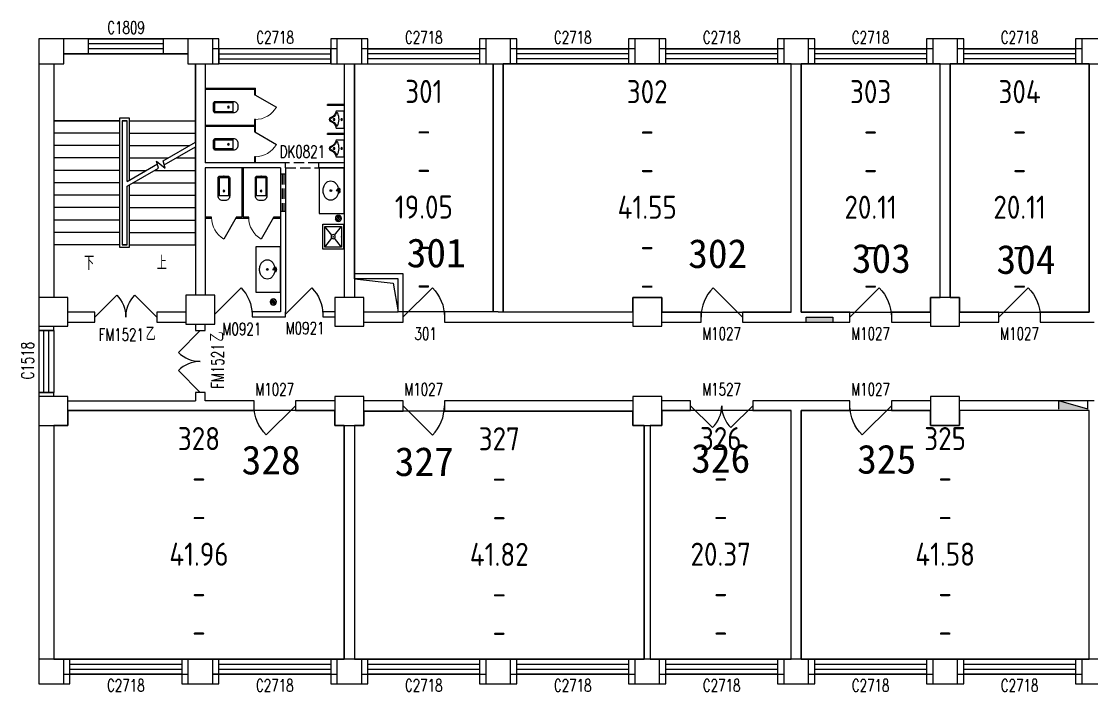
# Model space of a CAD drawing. Extents: x 9002 to 103626, y 104402 to 120609.
# Drawn here: x 9002 to 34866, y 104402 to 120609 of the extents above; entities that cross this region are included whole.
import ezdxf

# ---------------------------------------------------------------- set-up
doc = ezdxf.new("R2010")
doc.units = 0
doc.header["$LTSCALE"] = 1000
doc.header["$MEASUREMENT"] = 0
doc.linetypes.add('DASH', pattern=[0.35, 0.25, -0.1])
for name, color, linetype in [('body', 30, 'Continuous'), ('GROS', 6, 'Continuous'), ('name', 1, 'Continuous'), ('RM$', 5, 'Continuous'), ('RM$TXT', 5, 'Continuous')]:
    doc.layers.add(name, color=color, linetype=linetype)
doc.styles.add('_TCH_DIM', font='SIMPLEX', dxfattribs={"bigfont": 'GBCBIG'})
doc.styles.add('_TCH_WINDOW', font='SIMPLEX', dxfattribs={"bigfont": 'GBCBIG'})
doc.styles.get("Standard").update_dxf_attribs({"font": 'gbenor.shx', "bigfont": 'gbcbig.shx'})

# ---------------------------------------------------------------- blocks, each defined once
blk = doc.blocks.new('_FZHK')
blk.add_lwpolyline([(-0.5, -0.5), (0.5, -0.5), (0.5, 0.5), (-0.5, 0.5)], close=True)
blk = doc.blocks.new('$DorLib2D$00000114')
at = {"color": 0}
blk.add_line((0.5, 0), (-0.207, 0.707), dxfattribs=at)
blk.add_arc((0.5, 0), 1, 135, 180, dxfattribs=at)
blk = doc.blocks.new('$WINLIB2D$00000001')
at = {"color": 0}
for points in [[(-0.5, 0.5), (-0.5, -0.5)], [(-0.5, 0.5), (0.5, 0.5)], [(0.5, -0.5), (0.5, 0.5)], [(0.5, 0.1667), (-0.5, 0.1667)], [(0.5, -0.1667), (-0.5, -0.1667)], [(-0.5, -0.5), (0.5, -0.5)]]:
    blk.add_lwpolyline(points, dxfattribs=at)
blk = doc.blocks.new('$DorLib2D$00000116')
at = {"color": 0}
for p, q in [((-0.5, 0), (-0.146, 0.354)), ((0.5, 0), (0.146, 0.354))]:
    blk.add_line(p, q, dxfattribs=at)
for centre, start, end in [((-0.5, 0), 0, 45), ((0.5, 0), 135, 180)]:
    blk.add_arc(centre, 0.5, start, end, dxfattribs=at)
blk = doc.blocks.new('$lvtry$00000201')
at = {"color": 0}
for p, q in [((100, -30, 0), (-100, -30, 0)), ((110, -470, 0), (110, -40, 0)), ((140, -470, 0), (-140, -470, 0))]:
    blk.add_line(p, q, dxfattribs=at)
at = {"color": 0, "elevation": 0}
blk.add_lwpolyline([(140, -40, 0.414214), (100, 0), (-100, 0, 0.414214), (-140, -40), (-140, -480, 0.414214), (-30, -590), (30, -590, 0.414214), (140, -480)], format="xyb", close=True, dxfattribs=at)
blk.add_lwpolyline([(-110, -40), (-110, -470)], dxfattribs=at)
at = {"color": 0}
blk.add_circle((0, -359, 0), 20, dxfattribs=at)
for centre, start, end in [((-100, -40, 0), 90, 180), ((100, -40, 0), 0, 90)]:
    blk.add_arc(centre, 10, start, end, dxfattribs=at)
for p in [(0, 0, 0), (0, -359, 0)]:
    blk.add_point(p, dxfattribs=at)
blk = doc.blocks.new('$TCHSYS$APDOOR2D')
blk.add_line((0.5, 0), (0, 0.866))
at = {"lineweight": 13}
blk.add_arc((0.5, 0), 1, 120, 180, dxfattribs=at)
blk = doc.blocks.new('$lvtry$00000222')
at = {"color": 0, "elevation": 0}
blk.add_lwpolyline([(-205, -191), (-205, 0), (205, 0), (205, -191, 0.268068), (51, -323, -0.317765), (0, -360, -0.317765), (-51, -323, 0.268068)], format="xyb", close=True, dxfattribs=at)
at = {"color": 0}
for centre in [(0, -60, 0), (0, -242, 0)]:
    blk.add_circle(centre, 20, dxfattribs=at)
for centre, radius, start, end in [((-152, -175, 0), 10, 114.1084, 248.1394), ((5, -526, 0), 395, 66.6675, 114.1084), ((-243, -401, 0), 233, 19.2639, 68.1394), ((243, -401, 0), 233, 110.4941, 160.7361), ((158, -173, 0), 10, 290.4941, 66.6675), ((0, -316, 0), 24, 199.2639, 269.4998), ((0, -316, 0), 24, 270.5002, 340.7361)]:
    blk.add_arc(centre, radius, start, end, dxfattribs=at)
for p in [(0, -60, 0), (0, -242, 0)]:
    blk.add_point(p, dxfattribs=at)
blk = doc.blocks.new('$lvtry$00000191')
at = {"color": 0}
for p, q in [((-250, -50, 0), (-39, -219, 0)), ((39, -219, 0), (250, -50, 0)), ((-250, -450, 0), (-39, -281, 0)), ((39, -281, 0), (250, -450, 0))]:
    blk.add_line(p, q, dxfattribs=at)
at = {"color": 0, "elevation": 0}
for points in [[(300, -500), (300, 0), (-300, 0), (-300, -500)], [(250, -450), (250, -50), (-250, -50), (-250, -450)]]:
    blk.add_lwpolyline(points, close=True, dxfattribs=at)
at = {"color": 0}
blk.add_circle((0, -250, 0), 50, dxfattribs=at)
for p in [(0, -50, 0), (0, -250, 0)]:
    blk.add_point(p, dxfattribs=at)
blk = doc.blocks.new('$lvtry$00000171')
for p, q in [((-74, 11), (-11, 74)), ((-70, -27), (27, 70)), ((-53, -53), (53, 53)), ((-27, -70), (70, 27)), ((11, -74), (74, -11))]:
    blk.add_line(p, q)
blk.add_circle((0, 0), 75)
blk.add_point((0, 0))
blk = doc.blocks.new('$lvtry$00000194')
at = {"color": 0}
for p, q in [((-17, -27), (-17, -17)), ((17, -27), (17, -17))]:
    blk.add_line(p, q, dxfattribs=at)
blk.add_lwpolyline([(14, -39, -0.067374), (92, -53, -0.088152), (166, -93, -0.105269), (218, -155, -0.121685), (235, -224, -0.121685), (218, -292, -0.105269), (166, -355, -0.088152), (92, -394, -0.078966), (0, -409, -0.078966), (-92, -394, -0.088152), (-166, -355, -0.105269), (-218, -292, -0.121685), (-235, -224, -0.121685), (-218, -155, -0.105269), (-166, -93, -0.088152), (-92, -53, -0.059935), (-23, -40, -0.059935)], format="xyb", dxfattribs=at)
for centre, radius in [((0, -221), 20), ((0, -27), 16.7), ((0, -221), 15)]:
    blk.add_circle(centre, radius, dxfattribs=at)
for centre, radius, start, end in [((0, -17), 16.7, 0, 180), ((-40, -17), 10.1, 106.6096, 258.1648), ((-64, 250), 259, 274.7069, 282.3732), ((-75, -197), 173, 71.36, 79.1873), ((-29, -63), 6.77, 155.344, 308.3224), ((-171, 35), 166, 324.8411, 338.1337), ((-171, 35), 170, 324.8411, 331.3523), ((-29, -63), 3.37, 155.344, 308.3224), ((100, -178), 170, 132.3141, 138.8253), ((100, -178), 166, 125.5327, 138.8253), ((-12, -42), 10.6, 201.8924, 261.774), ((-381, -99), 372, 2.3982, 6.7627), ((0, -80), 9.9, 201.7837, 338.2163), ((64, 250), 259, 257.6268, 265.2931), ((381, -99), 372, 170.1008, 177.6018), ((75, -197), 173, 100.8127, 110.4191), ((40, -17), 10.1, 281.8352, 73.3904)]:
    blk.add_arc(centre, radius, start, end, dxfattribs=at)
for p in [(0, -27), (0, -221)]:
    blk.add_point(p, dxfattribs=at)

msp = doc.modelspace()

# ---------------------------------------------------------------- hatches: boundary and pattern name
at = {"layer": 'body'}
for points in [[(28616, 113456), (27966, 113456), (27966, 113336), (28616, 113336)], [(34776, 111236), (34076, 111236), (34076, 111436)]]:
    msp.add_hatch(color=30, dxfattribs=at).paths.add_polyline_path(points)

# ---------------------------------------------------------------- linework, layer by layer
at = {"layer": 'body', "color": 30}
for p, q in [((10626, 120186), (10026, 120186)), ((10626, 119826), (10626, 120186)), ((13026, 120186), (12426, 120186)), ((12426, 120186), (12426, 119826)), ((13776, 120186), (13626, 120186)), ((13776, 119946), (13776, 120186)), ((16626, 120186), (16476, 120186)), ((16476, 120186), (16476, 119946)), ((17376, 120186), (17226, 120186)), ((17376, 119946), (17376, 120186)), ((20226, 120186), (20076, 120186)), ((20076, 120186), (20076, 119946)), ((20976, 120186), (20826, 120186)), ((20976, 119946), (20976, 120186)), ((23826, 120186), (23676, 120186)), ((23676, 120186), (23676, 119946)), ((24576, 120186), (24426, 120186)), ((24576, 119946), (24576, 120186)), ((27426, 120186), (27276, 120186)), ((27276, 120186), (27276, 119946)), ((28176, 120186), (28026, 120186)), ((28176, 119946), (28176, 120186)), ((31026, 120186), (30876, 120186)), ((30876, 120186), (30876, 119946)), ((31776, 120186), (31626, 120186)), ((31776, 119946), (31776, 120186)), ((34626, 120186), (34476, 120186)), ((34476, 120186), (34476, 119946)), ((10026, 119826), (10626, 119826)), ((13026, 119826), (10026, 119826)), ((12426, 119826), (13026, 119826)), ((13776, 119946), (13626, 119946)), ((13776, 119586), (13776, 119946)), ((16626, 119946), (16476, 119946)), ((16476, 119946), (16476, 119586)), ((17376, 119946), (17226, 119946)), ((17376, 119586), (17376, 119946)), ((20226, 119946), (20076, 119946)), ((20076, 119946), (20076, 119586)), ((20976, 119946), (20826, 119946)), ((20976, 119586), (20976, 119946)), ((23826, 119946), (23676, 119946)), ((23676, 119946), (23676, 119586)), ((24576, 119946), (24426, 119946)), ((24576, 119586), (24576, 119946)), ((27426, 119946), (27276, 119946)), ((27276, 119946), (27276, 119586)), ((28176, 119946), (28026, 119946)), ((28176, 119586), (28176, 119946)), ((31026, 119946), (30876, 119946)), ((30876, 119946), (30876, 119586)), ((31776, 119946), (31626, 119946)), ((31776, 119586), (31776, 119946)), ((34626, 119946), (34476, 119946)), ((34476, 119946), (34476, 119586)), ((9426, 119586), (9426, 113936)), ((9786, 119586), (9786, 113936)), ((9786, 119586), (9786, 118206)), ((13206, 118206), (13206, 119586)), ((13206, 119586), (13206, 117186)), ((13446, 119586), (13446, 117186)), ((13626, 119586), (13776, 119586)), ((16476, 119586), (16626, 119586)), ((16801, 119586), (16801, 117186)), ((17051, 119586), (17051, 117186)), ((17226, 119586), (17376, 119586)), ((20076, 119586), (20226, 119586)), ((20406, 113586), (20406, 119586)), ((20646, 113586), (20646, 119586)), ((20826, 119586), (20976, 119586)), ((23676, 119586), (23826, 119586)), ((24426, 119586), (24576, 119586)), ((27276, 119586), (27426, 119586)), ((27606, 113576), (27606, 119586)), ((27846, 113576), (27846, 119586)), ((28026, 119586), (28176, 119586)), ((30876, 119586), (31026, 119586)), ((31206, 113936), (31206, 119586)), ((31446, 113936), (31446, 119586)), ((31626, 119586), (31776, 119586)), ((34476, 119586), (34626, 119586)), ((34806, 119586), (34806, 113576)), ((13446, 118998), (14658, 118998)), ((13446, 118998), (13446, 118973)), ((14658, 118836), (14658, 118998)), ((13446, 118973), (14633, 118973)), ((14633, 118973), (14633, 118836)), ((14633, 118836), (14658, 118836)), ((16801, 118598), (16401, 118598)), ((16401, 118573), (16401, 118598)), ((16801, 118573), (16401, 118573)), ((16801, 118573), (16801, 118598)), ((9786, 118206), (9786, 115206)), ((11376, 118206), (9786, 118206)), ((9786, 118206), (11376, 118206)), ((11616, 118266), (11376, 118266)), ((11376, 118266), (11376, 115146)), ((11436, 118206), (11436, 115206)), ((11556, 118206), (11436, 118206)), ((11436, 118206), (11436, 115206)), ((11436, 118206), (11556, 118206)), ((11556, 116737), (11556, 118206)), ((11556, 116737), (11556, 118206)), ((11616, 116772), (11616, 118266)), ((11616, 118206), (13206, 118206)), ((11616, 118206), (13206, 118206)), ((13206, 117690), (13206, 118206)), ((14658, 118236), (14633, 118236)), ((14633, 118236), (14633, 118098)), ((14658, 118086), (14658, 118236)), ((13446, 118098), (14633, 118098)), ((13446, 118098), (13446, 118073)), ((13446, 118073), (14633, 118073)), ((14633, 118073), (14633, 117936)), ((14658, 117936), (14658, 118086)), ((11376, 117906), (9786, 117906)), ((11616, 117906), (13206, 117906)), ((12428, 117241), (13206, 117690)), ((14633, 117936), (14658, 117936)), ((16801, 117898), (16401, 117898)), ((16401, 117873), (16401, 117898)), ((16801, 117873), (16401, 117873)), ((16801, 117873), (16801, 117898)), ((11376, 117606), (9786, 117606)), ((11616, 117606), (13060, 117606)), ((12455, 117141), (13206, 117574)), ((13206, 115206), (13206, 117574)), ((11376, 117306), (9786, 117306)), ((11616, 117306), (12540, 117306)), ((12316, 117061), (12270, 117233)), ((12270, 117233), (12476, 117060)), ((12476, 117060), (12428, 117241)), ((12740, 117306), (13206, 117306)), ((13206, 117186), (13206, 113986)), ((14646, 117186), (13446, 117186)), ((14658, 117336), (14633, 117336)), ((14633, 117336), (14633, 117186)), ((15265, 117186), (14646, 117186)), ((14658, 117186), (14658, 117336)), ((15385, 117186), (15265, 117186)), ((15385, 117066), (15385, 117186)), ((16801, 117186), (16185, 117186)), ((16185, 117186), (16185, 117066)), ((16801, 117186), (16801, 113936)), ((17051, 117186), (17051, 113936)), ((11376, 117006), (9786, 117006)), ((11556, 116737), (12289, 117161)), ((11556, 116622), (12316, 117061)), ((11616, 117006), (12021, 117006)), ((12221, 117006), (13206, 117006)), ((13446, 117066), (13446, 113986)), ((14646, 117066), (13446, 117066)), ((14333, 117066), (14333, 115878)), ((14358, 117066), (14333, 117066)), ((14358, 117066), (14358, 115878)), ((15265, 117066), (14646, 117066)), ((15265, 117066), (15265, 115866)), ((15385, 117066), (15385, 115866)), ((16185, 117066), (16801, 117066)), ((11376, 116706), (9786, 116706)), ((11616, 115146), (11616, 116656)), ((11701, 116706), (13206, 116706)), ((11376, 116406), (9786, 116406)), ((11556, 115206), (11556, 116622)), ((11556, 115206), (11556, 116622)), ((11616, 116406), (13206, 116406)), ((11376, 116106), (9786, 116106)), ((11616, 116106), (13206, 116106)), ((13596, 115878), (13446, 115878)), ((13446, 115878), (13446, 115853)), ((13596, 115853), (13596, 115878)), ((14333, 115878), (14196, 115878)), ((14196, 115878), (14196, 115853)), ((14496, 115878), (14358, 115878)), ((14496, 115853), (14496, 115878)), ((15265, 115878), (15096, 115878)), ((15096, 115878), (15096, 115853)), ((11376, 115806), (9786, 115806)), ((11616, 115806), (13206, 115806)), ((13446, 115853), (13596, 115853)), ((14196, 115853), (14346, 115853)), ((14346, 115853), (14496, 115853)), ((15096, 115853), (15265, 115853)), ((15265, 115866), (15265, 113586)), ((15385, 115866), (15385, 113586)), ((11376, 115506), (9786, 115506)), ((11616, 115506), (13206, 115506)), ((11376, 115206), (9786, 115206)), ((11376, 115146), (11616, 115146)), ((11436, 115206), (11556, 115206)), ((11556, 115206), (11436, 115206)), ((11616, 115206), (13206, 115206)), ((18226, 114506), (17051, 114506)), ((17051, 114386), (17051, 114506)), ((18106, 114386), (17051, 114386)), ((18106, 113586), (18106, 114386)), ((18226, 113586), (18226, 114506)), ((10776, 113576), (10126, 113576)), ((10776, 113336), (10776, 113576)), ((12976, 113576), (12276, 113576)), ((12276, 113576), (12276, 113336)), ((15265, 113586), (14576, 113586)), ((14576, 113586), (14576, 113466)), ((15385, 113466), (15385, 113586)), ((16576, 113586), (16285, 113586)), ((16285, 113586), (16285, 113466)), ((17276, 113586), (18106, 113586)), ((18226, 113586), (18106, 113586)), ((18226, 113336), (18226, 113586)), ((20526, 113586), (19226, 113586)), ((19226, 113586), (19226, 113336)), ((20526, 113586), (23776, 113586)), ((25426, 113576), (24476, 113576)), ((25426, 113336), (25426, 113576)), ((27606, 113576), (26426, 113576)), ((26426, 113576), (26426, 113336)), ((29026, 113576), (27846, 113576)), ((29026, 113336), (29026, 113576)), ((30976, 113576), (30026, 113576)), ((30026, 113576), (30026, 113336)), ((32626, 113576), (31676, 113576)), ((32626, 113336), (32626, 113576)), ((34806, 113576), (33626, 113576)), ((33626, 113576), (33626, 113336)), ((10126, 113336), (10776, 113336)), ((12276, 113336), (12976, 113336)), ((13206, 113286), (13206, 113136)), ((13446, 113136), (13446, 113286)), ((14576, 113466), (15265, 113466)), ((15265, 113466), (15385, 113466)), ((16285, 113466), (16576, 113466)), ((17276, 113336), (18106, 113336)), ((18106, 113336), (18226, 113336)), ((19226, 113336), (20526, 113336)), ((20526, 113336), (23776, 113336)), ((24476, 113336), (25426, 113336)), ((26426, 113336), (27726, 113336)), ((27726, 113336), (29026, 113336)), ((30026, 113336), (30976, 113336)), ((31676, 113336), (32626, 113336)), ((33626, 113336), (34926, 113336)), ((9426, 113236), (9426, 113136)), ((9426, 113136), (9786, 113136)), ((9786, 113136), (9786, 113236)), ((13206, 113136), (13446, 113136)), ((9786, 111636), (9426, 111636)), ((9426, 111636), (9426, 111536)), ((9786, 111536), (9786, 111636)), ((13446, 111636), (13206, 111636)), ((13206, 111636), (13206, 111436)), ((13446, 111436), (13446, 111636)), ((10126, 111436), (13206, 111436)), ((14626, 111436), (13446, 111436)), ((14626, 111196), (14626, 111436)), ((16576, 111436), (15626, 111436)), ((15626, 111436), (15626, 111196)), ((18226, 111436), (17276, 111436)), ((18226, 111186), (18226, 111436)), ((23776, 111436), (19226, 111436)), ((19226, 111436), (19226, 111186)), ((25176, 111436), (24476, 111436)), ((25176, 111196), (25176, 111436)), ((27726, 111436), (26676, 111436)), ((26676, 111436), (26676, 111196)), ((29026, 111436), (27726, 111436)), ((29026, 111196), (29026, 111436)), ((30976, 111436), (30026, 111436)), ((30026, 111436), (30026, 111196)), ((34926, 111436), (31676, 111436)), ((34076, 111236), (34076, 111436)), ((34776, 111236), (34076, 111436)), ((34776, 111236), (34776, 111436)), ((10126, 111196), (13326, 111196)), ((13326, 111196), (14626, 111196)), ((15626, 111196), (16576, 111196)), ((17276, 111186), (18226, 111186)), ((19226, 111186), (23776, 111186)), ((24476, 111196), (25176, 111196)), ((26676, 111196), (27606, 111196)), ((27606, 105186), (27606, 111196)), ((27846, 111196), (29026, 111196)), ((27846, 105186), (27846, 111196)), ((30026, 111196), (30976, 111196)), ((34806, 111196), (31676, 111196)), ((34806, 105186), (34806, 111196)), ((9426, 110836), (9426, 105186)), ((9786, 110836), (9786, 105186)), ((16801, 110836), (16801, 105186)), ((17051, 110836), (17051, 105186)), ((24051, 110836), (24051, 105186)), ((24201, 110836), (24201, 105186)), ((10176, 105186), (10026, 105186)), ((10176, 104826), (10176, 105186)), ((13026, 105186), (12876, 105186)), ((12876, 105186), (12876, 104826)), ((13776, 105186), (13626, 105186)), ((13776, 104826), (13776, 105186)), ((16626, 105186), (16476, 105186)), ((16476, 105186), (16476, 104826)), ((17376, 105186), (17226, 105186)), ((17376, 104826), (17376, 105186)), ((20226, 105186), (20076, 105186)), ((20076, 105186), (20076, 104826)), ((20976, 105185), (20826, 105185)), ((20976, 104825), (20976, 105185)), ((23826, 105185), (23676, 105185)), ((23676, 105185), (23676, 104825)), ((24576, 105185), (24426, 105185)), ((24576, 104825), (24576, 105185)), ((27426, 105185), (27276, 105185)), ((27276, 105185), (27276, 104825)), ((28176, 105185), (28026, 105185)), ((28176, 104825), (28176, 105185)), ((31026, 105185), (30876, 105185)), ((30876, 105185), (30876, 104825)), ((31776, 105185), (31626, 105185)), ((31776, 104825), (31776, 105185)), ((34626, 105185), (34476, 105185)), ((34476, 105185), (34476, 104825)), ((10026, 104826), (10176, 104826)), ((10176, 104586), (10176, 104826)), ((12876, 104826), (13026, 104826)), ((12876, 104825), (12876, 104586)), ((13626, 104826), (13776, 104826)), ((13776, 104825), (13626, 104825)), ((13776, 104586), (13776, 104825)), ((16476, 104826), (16626, 104826)), ((16476, 104826), (16476, 104586)), ((17226, 104826), (17376, 104826)), ((17376, 104586), (17376, 104826)), ((20076, 104826), (20226, 104826)), ((20076, 104826), (20076, 104586)), ((20826, 104825), (20976, 104825)), ((20976, 104586), (20976, 104825)), ((23676, 104825), (23826, 104825)), ((23676, 104825), (23676, 104586)), ((24426, 104825), (24576, 104825)), ((24576, 104586), (24576, 104825)), ((27276, 104825), (27426, 104825)), ((27276, 104825), (27276, 104586)), ((28026, 104825), (28176, 104825)), ((28176, 104586), (28176, 104825)), ((30876, 104825), (31026, 104825)), ((30876, 104825), (30876, 104586)), ((31626, 104825), (31776, 104825)), ((31776, 104586), (31776, 104825)), ((34476, 104825), (34626, 104825)), ((34476, 104825), (34476, 104586)), ((10026, 104586), (10176, 104586)), ((12876, 104586), (13026, 104586)), ((13626, 104586), (13776, 104586)), ((16476, 104586), (16626, 104586)), ((17226, 104586), (17376, 104586)), ((20076, 104586), (20226, 104586)), ((20826, 104586), (20976, 104586)), ((23676, 104586), (23826, 104586)), ((24426, 104586), (24576, 104586)), ((27276, 104586), (27426, 104586)), ((28026, 104586), (28176, 104586)), ((30876, 104586), (31026, 104586)), ((31626, 104586), (31776, 104586)), ((34476, 104586), (34626, 104586))]:
    msp.add_line(p, q, dxfattribs=at)
at = {"layer": 'body', "color": 30, "linetype": 'DASH'}
for p, q in [((16185, 117186), (15385, 117186)), ((15385, 116916, 900), (15265, 116916, 900)), ((15305, 116916, 900), (15305, 116016, 900)), ((15345, 116916, 900), (15345, 116016, 900)), ((15385, 117066), (16185, 117066)), ((15385, 116016, 900), (15265, 116016, 900))]:
    msp.add_line(p, q, dxfattribs=at)
at = {"layer": 'body', "color": 30}
for points in [[(10611, 115056, 0, 0, 0), (10611, 119016, 0, 0, 0), (12381, 119016, 0, 0, 0), (12381, 117606, 80, 0, 0), (12381, 117306, 0, 0, 0)], [(12381, 115056, 0, 0, 0), (12381, 116706, 80, 0, 0), (12381, 117006, 0, 0, 0)]]:
    msp.add_lwpolyline(points, format="xyseb", dxfattribs=at)
for points in [[(16801, 115966), (16801, 117066), (16201, 117066), (16201, 115966)], [(15265, 114059), (15265, 115159), (14665, 115159), (14665, 114059)]]:
    msp.add_lwpolyline(points, close=True, dxfattribs=at)
for points in [[(17051, 114386), (17984, 114277), (18106, 113586)], [(27966, 113336), (27966, 113456), (28616, 113456), (28616, 113336)]]:
    msp.add_lwpolyline(points, dxfattribs=at)
at = {"layer": 'GROS'}
msp.add_lwpolyline([(35226, 120186), (34626, 120186), (34626, 119946), (31626, 119946), (31626, 120186), (31026, 120186), (31026, 119946), (28026, 119946), (28026, 120186), (27426, 120186), (27426, 119946), (24426, 119946), (24426, 120186), (23826, 120186), (23826, 119946), (20826, 119946), (20826, 120186), (20226, 120186), (20226, 119946), (17226, 119946), (17226, 120186), (16626, 120186), (16626, 119946), (13626, 119946), (13626, 120186), (9426, 120186), (9426, 104586), (10026, 104586), (10026, 104826), (13026, 104826), (13026, 104586), (13626, 104586), (13626, 104825), (16626, 104826), (16626, 104586), (17226, 104586), (17226, 104826), (20226, 104826), (20226, 104586), (20826, 104586), (20826, 104825), (23826, 104825), (23826, 104586), (24426, 104586), (24426, 104825), (27426, 104825), (27426, 104586), (28026, 104586), (28026, 104825), (31026, 104825), (31026, 104586), (31626, 104586), (31626, 104825), (34626, 104825), (34626, 104586), (35226, 104586)], dxfattribs=at)
at = {"layer": 'RM$'}
for points in [[(20406, 119586), (20406, 113586), (18226, 113586), (18226, 114506), (17051, 114506), (17051, 119586), (20406, 119586)], [(17276, 111186), (17276, 110836), (17051, 110836), (17051, 105186), (24051, 105186), (24051, 110836), (23776, 110836), (23776, 111186)], [(24476, 111196), (24476, 110836), (24201, 110836), (24201, 105186), (27606, 105186), (27606, 111196)]]:
    msp.add_lwpolyline(points, close=True, dxfattribs=at)
at = {"layer": 'RM$', "ltscale": 20}
for points in [[(20646, 119586), (20646, 113586), (23776, 113586), (23776, 113936), (24476, 113936), (24476, 113576), (27606, 113576), (27606, 119586), (20646, 119586)], [(27846, 119586), (27846, 113576), (30976, 113576), (30976, 113936), (31206, 113936), (31206, 119586), (27846, 119586)], [(31446, 119586), (31446, 113936), (31676, 113936), (31676, 113576), (34806, 113576), (34806, 119586), (31446, 119586)], [(10126, 111196), (10126, 110836), (9786, 110836), (9786, 105186), (16801, 105186), (16801, 110836), (16576, 110836), (16576, 111196)], [(27846, 111196), (27846, 105186), (34806, 105186), (34806, 111196), (31676, 111196), (31676, 110836), (30976, 110836), (30976, 111196)]]:
    msp.add_lwpolyline(points, close=True, dxfattribs=at)

# ---------------------------------------------------------------- block references
at = {"layer": 'body', "color": 30}
ref = msp.add_blockref('$WINLIB2D$00000001', (11526, 120006), dxfattribs=dict(at, xscale=-1800, yscale=360, zscale=360, rotation=180))
ref.add_attrib('A', 'C1809', (11076, 120312), dxfattribs={"color": 30, "height": 297.5, "style": '_TCH_WINDOW', "width": 0.705882})
ref = msp.add_blockref('$WINLIB2D$00000001', (15126, 119766), dxfattribs=dict(at, xscale=2700, yscale=360, zscale=360, rotation=180))
ref.add_attrib('A', 'C2718', (14678, 120072), dxfattribs={"color": 30, "height": 297.5, "style": '_TCH_WINDOW', "width": 0.705882})
ref = msp.add_blockref('$WINLIB2D$00000001', (18726, 119766), dxfattribs=dict(at, xscale=-2700, yscale=360, zscale=360, rotation=180))
ref.add_attrib('A', 'C2718', (18271, 120072), dxfattribs={"color": 30, "height": 297.5, "style": '_TCH_WINDOW', "width": 0.705882})
ref = msp.add_blockref('$WINLIB2D$00000001', (22326, 119766), dxfattribs=dict(at, xscale=-2700, yscale=360, zscale=360, rotation=180))
ref.add_attrib('A', 'C2718', (21871, 120072), dxfattribs={"color": 30, "height": 297.5, "style": '_TCH_WINDOW', "width": 0.705882})
ref = msp.add_blockref('$WINLIB2D$00000001', (25926, 119766), dxfattribs=dict(at, xscale=-2700, yscale=360, zscale=360, rotation=180))
ref.add_attrib('A', 'C2718', (25471, 120072), dxfattribs={"color": 30, "height": 297.5, "style": '_TCH_WINDOW', "width": 0.705882})
ref = msp.add_blockref('$WINLIB2D$00000001', (29526, 119766), dxfattribs=dict(at, xscale=-2700, yscale=360, zscale=360, rotation=180))
ref.add_attrib('A', 'C2718', (29071, 120072), dxfattribs={"color": 30, "height": 297.5, "style": '_TCH_WINDOW', "width": 0.705882})
ref = msp.add_blockref('$WINLIB2D$00000001', (33126, 119766), dxfattribs=dict(at, xscale=-2700, yscale=360, zscale=360, rotation=180))
ref.add_attrib('A', 'C2718', (32671, 120072), dxfattribs={"color": 30, "height": 297.5, "style": '_TCH_WINDOW', "width": 0.705882})
for name, p, xscale, yscale, zscale in [('_FZHK', (9726, 119886), 600, 600, 600), ('_FZHK', (13326, 119886), 600, 600, 600), ('_FZHK', (16926, 119886), 600, 600, 600), ('_FZHK', (20526, 119886), 600, 600, 600), ('_FZHK', (24126, 119886), 600, 600, 600), ('_FZHK', (27726, 119886), 600, 600, 600), ('_FZHK', (31326, 119886), 600, 600, 600), ('_FZHK', (34926, 119886), 600, 600, 600), ('$TCHSYS$APDOOR2D', (13896, 115866), 600, -600, 25), ('$TCHSYS$APDOOR2D', (14796, 115866), 600, -600, 25), ('_FZHK', (9776, 113586), 700, 700, 700), ('_FZHK', (13326, 113636), 700, 700, 700), ('_FZHK', (16926, 113586), 700, 700, 700), ('_FZHK', (24126, 113586), 700, 700, 700), ('_FZHK', (31326, 113586), 700, 700, 700), ('_FZHK', (9776, 111186), 700, 700, 700), ('_FZHK', (16926, 111186), 700, 700, 700), ('_FZHK', (24126, 111186), 700, 700, 700), ('_FZHK', (31326, 111186), 700, 700, 700), ('_FZHK', (9726, 104886), 600, 600, 600), ('_FZHK', (13326, 104886), 600, 600, 600), ('_FZHK', (16926, 104886), 600, 600, 600), ('_FZHK', (20526, 104886), 600, 600, 600), ('_FZHK', (24126, 104886), 600, 600, 600), ('_FZHK', (27726, 104886), 600, 600, 600), ('_FZHK', (31326, 104886), 600, 600, 600), ('_FZHK', (34926, 104886), 600, 600, 600)]:
    msp.add_blockref(name, p, dxfattribs=dict(at, xscale=xscale, yscale=yscale, zscale=zscale))
for name, p, xscale, yscale, zscale, rotation in [('$TCHSYS$APDOOR2D', (14646, 118536), 600, -600, 25, 90), ('$TCHSYS$APDOOR2D', (14646, 117636), 600, -600, 25, 90), ('$DorLib2D$00000116', (11526, 113456), 1500, -1500, 240, 180), ('$DorLib2D$00000116', (13326, 112386), 1500, 1500, 240, 90)]:
    msp.add_blockref(name, p, dxfattribs=dict(at, xscale=xscale, yscale=yscale, zscale=zscale, rotation=rotation))
at = {"layer": 'body', "color": 30, "yscale": -1}
for name, p, rotation in [('$lvtry$00000201', (13646, 118536), 270), ('$lvtry$00000222', (16801, 118236), 90), ('$lvtry$00000201', (13646, 117636), 270), ('$lvtry$00000222', (16801, 117536), 90), ('$lvtry$00000201', (13896, 116866), 180), ('$lvtry$00000201', (14796, 116866), 180), ('$lvtry$00000171', (16664, 115844), 180), ('$lvtry$00000191', (16786, 115403), 90), ('$lvtry$00000171', (15092, 113824), 180)]:
    msp.add_blockref(name, p, dxfattribs=dict(at, rotation=rotation))
at = {"layer": 'body', "color": 30, "rotation": 270}
for p in [(16702, 116518), (15167, 114611)]:
    msp.add_blockref('$lvtry$00000194', p, dxfattribs=at)
at = {"layer": 'body', "color": 30}
ref = msp.add_blockref('$DorLib2D$00000114', (14126, 113526), dxfattribs=dict(at, xscale=900, yscale=-900, zscale=120, rotation=180))
ref.add_attrib('A', 'M0921', (13862, 113022), dxfattribs={"color": 30, "height": 297.5, "style": '_TCH_WINDOW', "width": 0.705882})
ref = msp.add_blockref('$DorLib2D$00000114', (15835, 113526), dxfattribs=dict(at, xscale=900, yscale=-900, zscale=120, rotation=180))
ref.add_attrib('A', 'M0921', (15390, 113042), dxfattribs={"color": 30, "height": 297.5, "style": '_TCH_WINDOW', "width": 0.705882})
ref = msp.add_blockref('$DorLib2D$00000114', (18726, 113461), dxfattribs=dict(at, xscale=-1000, yscale=1000, zscale=250))
ref.add_attrib('A', '301', (18501, 112912), dxfattribs={"color": 30, "height": 297.5, "style": '_TCH_WINDOW', "width": 0.705882})
ref = msp.add_blockref('$DorLib2D$00000114', (25926, 113456), dxfattribs=dict(at, xscale=1000, yscale=1000, zscale=240))
ref.add_attrib('A', 'M1027', (25456, 112912), dxfattribs={"color": 30, "height": 297.5, "style": '_TCH_WINDOW', "width": 0.705882})
ref = msp.add_blockref('$DorLib2D$00000114', (29526, 113456), dxfattribs=dict(at, xscale=-1000, yscale=1000, zscale=240))
ref.add_attrib('A', 'M1027', (29056, 112912), dxfattribs={"color": 30, "height": 297.5, "style": '_TCH_WINDOW', "width": 0.705882})
ref = msp.add_blockref('$DorLib2D$00000114', (33126, 113456), dxfattribs=dict(at, xscale=-1000, yscale=1000, zscale=240))
ref.add_attrib('A', 'M1027', (32656, 112912), dxfattribs={"color": 30, "height": 297.5, "style": '_TCH_WINDOW', "width": 0.705882})
ref = msp.add_blockref('$WINLIB2D$00000001', (9606, 112386), dxfattribs=dict(at, xscale=1500, yscale=360, zscale=360, rotation=270))
ref.add_attrib('A', 'C1518', (9299, 111951), dxfattribs={"color": 30, "height": 297.5, "rotation": 90, "style": '_TCH_WINDOW', "width": 0.705882})
ref = msp.add_blockref('$DorLib2D$00000114', (15126, 111316), dxfattribs=dict(at, xscale=1000, yscale=-1000, zscale=240))
ref.add_attrib('A', 'M1027', (14656, 111562), dxfattribs={"color": 30, "height": 297.5, "style": '_TCH_WINDOW', "width": 0.705882})
ref = msp.add_blockref('$DorLib2D$00000114', (18726, 111311), dxfattribs=dict(at, xscale=1000, yscale=1000, zscale=250, rotation=180))
ref.add_attrib('A', 'M1027', (18256, 111562), dxfattribs={"color": 30, "height": 297.5, "style": '_TCH_WINDOW', "width": 0.705882})
ref = msp.add_blockref('$DorLib2D$00000116', (25926, 111316), dxfattribs=dict(at, xscale=1500, yscale=1500, zscale=240, rotation=180))
ref.add_attrib('A', 'M1527', (25456, 111562), dxfattribs={"color": 30, "height": 297.5, "style": '_TCH_WINDOW', "width": 0.705882})
ref = msp.add_blockref('$DorLib2D$00000114', (29526, 111316), dxfattribs=dict(at, xscale=-1000, yscale=1000, zscale=240, rotation=180))
ref.add_attrib('A', 'M1027', (29056, 111562), dxfattribs={"color": 30, "height": 297.5, "style": '_TCH_WINDOW', "width": 0.705882})
ref = msp.add_blockref('$WINLIB2D$00000001', (11526, 105006), dxfattribs=dict(at, xscale=-2700, yscale=360, zscale=360))
ref.add_attrib('A', 'C2718', (11071, 104403), dxfattribs={"color": 30, "height": 297.5, "style": '_TCH_WINDOW', "width": 0.705882})
ref = msp.add_blockref('$WINLIB2D$00000001', (15126, 105006), dxfattribs=dict(at, xscale=-2700, yscale=360, zscale=360))
ref.add_attrib('A', 'C2718', (14671, 104402), dxfattribs={"color": 30, "height": 297.5, "style": '_TCH_WINDOW', "width": 0.705882})
ref = msp.add_blockref('$WINLIB2D$00000001', (18726, 105006), dxfattribs=dict(at, xscale=-2700, yscale=360, zscale=360))
ref.add_attrib('A', 'C2718', (18271, 104403), dxfattribs={"color": 30, "height": 297.5, "style": '_TCH_WINDOW', "width": 0.705882})
ref = msp.add_blockref('$WINLIB2D$00000001', (22326, 105005), dxfattribs=dict(at, xscale=-2700, yscale=360, zscale=360))
ref.add_attrib('A', 'C2718', (21871, 104402), dxfattribs={"color": 30, "height": 297.5, "style": '_TCH_WINDOW', "width": 0.705882})
ref = msp.add_blockref('$WINLIB2D$00000001', (25926, 105005), dxfattribs=dict(at, xscale=-2700, yscale=360, zscale=360))
ref.add_attrib('A', 'C2718', (25471, 104402), dxfattribs={"color": 30, "height": 297.5, "style": '_TCH_WINDOW', "width": 0.705882})
ref = msp.add_blockref('$WINLIB2D$00000001', (29526, 105005), dxfattribs=dict(at, xscale=-2700, yscale=360, zscale=360))
ref.add_attrib('A', 'C2718', (29071, 104402), dxfattribs={"color": 30, "height": 297.5, "style": '_TCH_WINDOW', "width": 0.705882})
ref = msp.add_blockref('$WINLIB2D$00000001', (33126, 105005), dxfattribs=dict(at, xscale=-2700, yscale=360, zscale=360))
ref.add_attrib('A', 'C2718', (32671, 104402), dxfattribs={"color": 30, "height": 297.5, "style": '_TCH_WINDOW', "width": 0.705882})

# ---------------------------------------------------------------- texts
at = {"layer": 'body', "color": 30, "style": '_TCH_WINDOW', "width": 0.705882}
for s, p in [('DK0821', (15243, 117312)), ('FM1521', (10866, 112886))]:
    msp.add_text(s, height=297.5, dxfattribs=at).set_placement(p)
at = {"layer": 'body', "color": 7, "style": '_TCH_DIM'}
for s, p in [('下', (10516, 114601)), ('上', (12276, 114601))]:
    msp.add_text(s, height=338, dxfattribs=at).set_placement(p)
at = {"layer": 'body', "color": 30, "style": '_TCH_WINDOW'}
msp.add_text('乙', height=338, dxfattribs=at).set_placement((12006, 112886))
msp.add_text('乙', height=338, rotation=90, dxfattribs=at).set_placement((13896, 112866))
at = {"layer": 'body', "color": 30, "style": '_TCH_WINDOW', "width": 0.705882}
msp.add_text('FM1521', height=297.5, rotation=90, dxfattribs=at).set_placement((13896, 111726))
at = {"layer": 'name', "color": 7, "char_height": 700, "attachment_point": 1}
for s, insert in [('{\\fFangSong|b0|i0|c134|p49;\\C1;301}', (18312, 115362)), ('{\\fFangSong|b0|i0|c134|p49;\\C1;302}', (25117, 115346)), ('{\\fFangSong|b0|i0|c134|p49;\\C1;303}', (29070, 115229)), ('{\\fFangSong|b0|i0|c134|p49;\\C1;304}', (32567, 115204)), ('{\\fFangSong|b0|i0|c134|p49;\\C1;328}', (14324, 110354)), ('{\\fFangSong|b0|i0|c134|p49;\\C1;327}', (18024, 110315)), ('{\\fFangSong|b0|i0|c134|p49;\\C1;326}', (25188, 110394)), ('{\\fFangSong|b0|i0|c134|p49;\\C1;325}', (29200, 110373))]:
    msp.add_mtext_dynamic_manual_height_columns(s, width=70636.07, gutter_width=1750, heights=[0], dxfattribs=dict(at, insert=insert))
at = {"layer": 'RM$TXT', "char_height": 558.8, "attachment_point": 8}
for s, insert in [('301^M^J-^M^J-^M^J19.05^M^J-^M^J-^M^J', (18728, 113978)), ('302^M^J-^M^J-^M^J41.55^M^J-^M^J-^M^J', (24126, 113973)), ('303^M^J-^M^J-^M^J20.11^M^J-^M^J-^M^J', (29526, 113973)), ('304^M^J-^M^J-^M^J20.11^M^J-^M^J-^M^J', (33126, 113973)), ('328^M^J-^M^J-^M^J41.96^M^J-^M^J-^M^J', (13293, 105583)), ('327^M^J-^M^J-^M^J41.82^M^J-^M^J-^M^J', (20551, 105578)), ('326^M^J-^M^J-^M^J20.37^M^J-^M^J-^M^J', (25903, 105583)), ('325^M^J-^M^J-^M^J41.58^M^J-^M^J-^M^J', (31326, 105583))]:
    msp.add_mtext(s, dxfattribs=dict(at, insert=insert))

doc.saveas('drawing.dxf')
